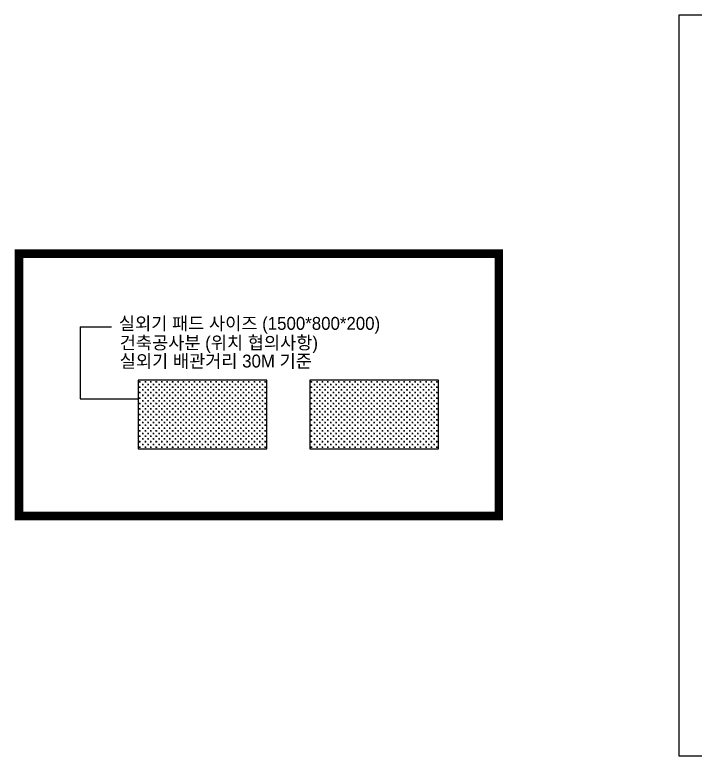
# Model space of a CAD drawing. Header units: millimetres. Extents: x 64500 to 245413, y 550 to 33013.
# Drawn here: x 215851 to 222193, y 19518 to 26426 of the extents above; entities that cross this region are included whole.
import ezdxf

# ---------------------------------------------------------------- set-up
doc = ezdxf.new("R2010")
doc.units = ezdxf.units.MM
doc.header["$LTSCALE"] = 150
doc.header["$MEASUREMENT"] = 0
doc.linetypes.add('PHANTOM', pattern=[63.5, 31.75, -6.35, 6.35, -6.35, 6.35, -6.35])
for name, color, linetype in [('200-EquipID-2d', 7, 'CONTINUOUS'), ('NDIM', 7, 'CONTINUOUS'), ('SUNIL_BLOCK', 29, 'CONTINUOUS'), ('SUNIL_DIM', 252, 'CONTINUOUS')]:
    doc.layers.add(name, color=color, linetype=linetype)
doc.styles.add('SI_TITLE_HAN', font='')
doc.styles.get('SI_TITLE_HAN').set_extended_font_data('Dotum')

msp = doc.modelspace()

# ---------------------------------------------------------------- linework, layer by layer
at = {"layer": 'SUNIL_BLOCK'}
for p, q in [((222042.4, 19517.6), (222042.4, 26426.3)), ((222042.4, 26426.3), (224284.5, 26426.3)), ((231428, 19517.6), (222042.4, 19517.6))]:
    msp.add_line(p, q, dxfattribs=at)

# ---------------------------------------------------------------- wipeouts: each hides what was drawn before it
msp.add_wipeout([(215891.3, 24200), (220362.8, 24200), (220362.8, 21756.6), (215891.3, 21756.6)]).dxf.layer = 'NDIM'

# ---------------------------------------------------------------- next in the draw order: hatches: boundary and pattern name
at = {"layer": '200-EquipID-2d'}
h = msp.add_hatch(dxfattribs=at)
h.set_pattern_fill('CROSS', color=256, scale=4, style=0)
h.set_pattern_definition([(360, (218967.184, 528.372), (25.4, 25.4), [12.7, -38.1]), (90, (218973.534, 522.022), (-25.4, 25.4), [12.7, -38.1])])
h.paths.add_polyline_path([(217000.3, 22382.4), (218200.3, 22382.4), (218200.3, 23022.4), (217000.3, 23022.4)])
h = msp.add_hatch(dxfattribs=at)
h.set_pattern_fill('CROSS', color=256, scale=4, style=0)
h.set_pattern_definition([(360, (220567.184, 528.372), (25.4, 25.4), [12.7, -38.1]), (90, (220573.534, 522.022), (-25.4, 25.4), [12.7, -38.1])])
h.paths.add_polyline_path([(218600.3, 22382.4), (219800.3, 22382.4), (219800.3, 23022.4), (218600.3, 23022.4)])

# ---------------------------------------------------------------- next in the draw order: linework, layer by layer
for p, q in [((216461.7, 23519.8), (216461.7, 22848.4)), ((216461.7, 22848.4), (217000.3, 22848.4))]:
    msp.add_line(p, q, dxfattribs=at)
msp.add_lwpolyline([(216461.7, 23519.8), (216751, 23519.8)], dxfattribs=at)
for points in [[(217000.3, 22382.4), (218200.3, 22382.4), (218200.3, 23022.4), (217000.3, 23022.4)], [(218600.3, 22382.4), (219800.3, 22382.4), (219800.3, 23022.4), (218600.3, 23022.4)]]:
    msp.add_lwpolyline(points, close=True, dxfattribs=at)
at = {"layer": 'NDIM', "linetype": 'PHANTOM', "ltscale": 20, "const_width": 80}
msp.add_lwpolyline([(215891.3, 24200), (220362.8, 24200), (220362.8, 21756.6), (215891.3, 21756.6)], close=True, dxfattribs=at)

# ---------------------------------------------------------------- next in the draw order: texts
at = {"layer": 'SUNIL_DIM', "color": 2, "style": 'SI_TITLE_HAN'}
for s, p in [('실외기 패드 사이즈 (1500*800*200)', (216821.1, 23490.9)), ('건축공사분 (위치 협의사항)', (216829.1, 23310.7)), ('실외기 배관거리 30M 기준', (216829.1, 23139.7))]:
    msp.add_text(s, height=120, dxfattribs=at).set_placement(p)

doc.saveas('drawing.dxf')
